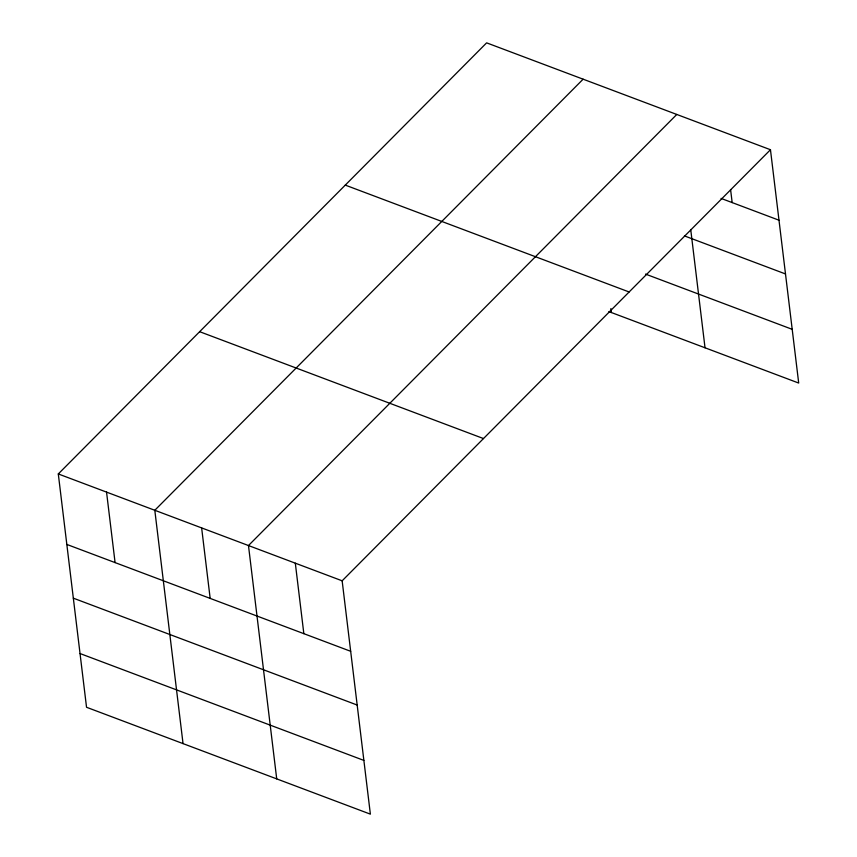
<?xml version="1.0" encoding="UTF-8"?>
<svg xmlns="http://www.w3.org/2000/svg" width="857" height="857" viewBox="0 0 857 857"><rect width="100%" height="100%" fill="white"/><g stroke="black" fill="none" stroke-linecap="round" stroke-linejoin="round"><path stroke-width="1.29" d="M770.464 149.729L342.147 580.81L370.374 814.15L86.536 707.271L58.297 473.942L486.626 42.85L770.464 149.729L798.703 383.058L608.888 311.594M583.124 79.187L154.806 510.279L183.044 743.608M676.794 114.452L248.476 545.545L276.715 778.884M721.069 198.406L779.002 220.217M684.432 235.9L785.505 273.951M645.535 274.101L792.2 329.324M345.275 185.112L629.124 291.98M199.638 331.68L483.487 438.559M58.297 473.942L342.147 580.81M66.825 544.431L350.674 651.299M73.327 598.165L357.176 705.043M80.033 653.537L363.871 760.405M730.582 189.526L732.167 202.584M690.721 229.515L705.032 347.792M610.891 308.595L611.362 312.526M295.311 563.178L303.839 633.666M201.641 527.912L210.169 598.4M106.547 492.111L115.084 562.599"/></g></svg>
